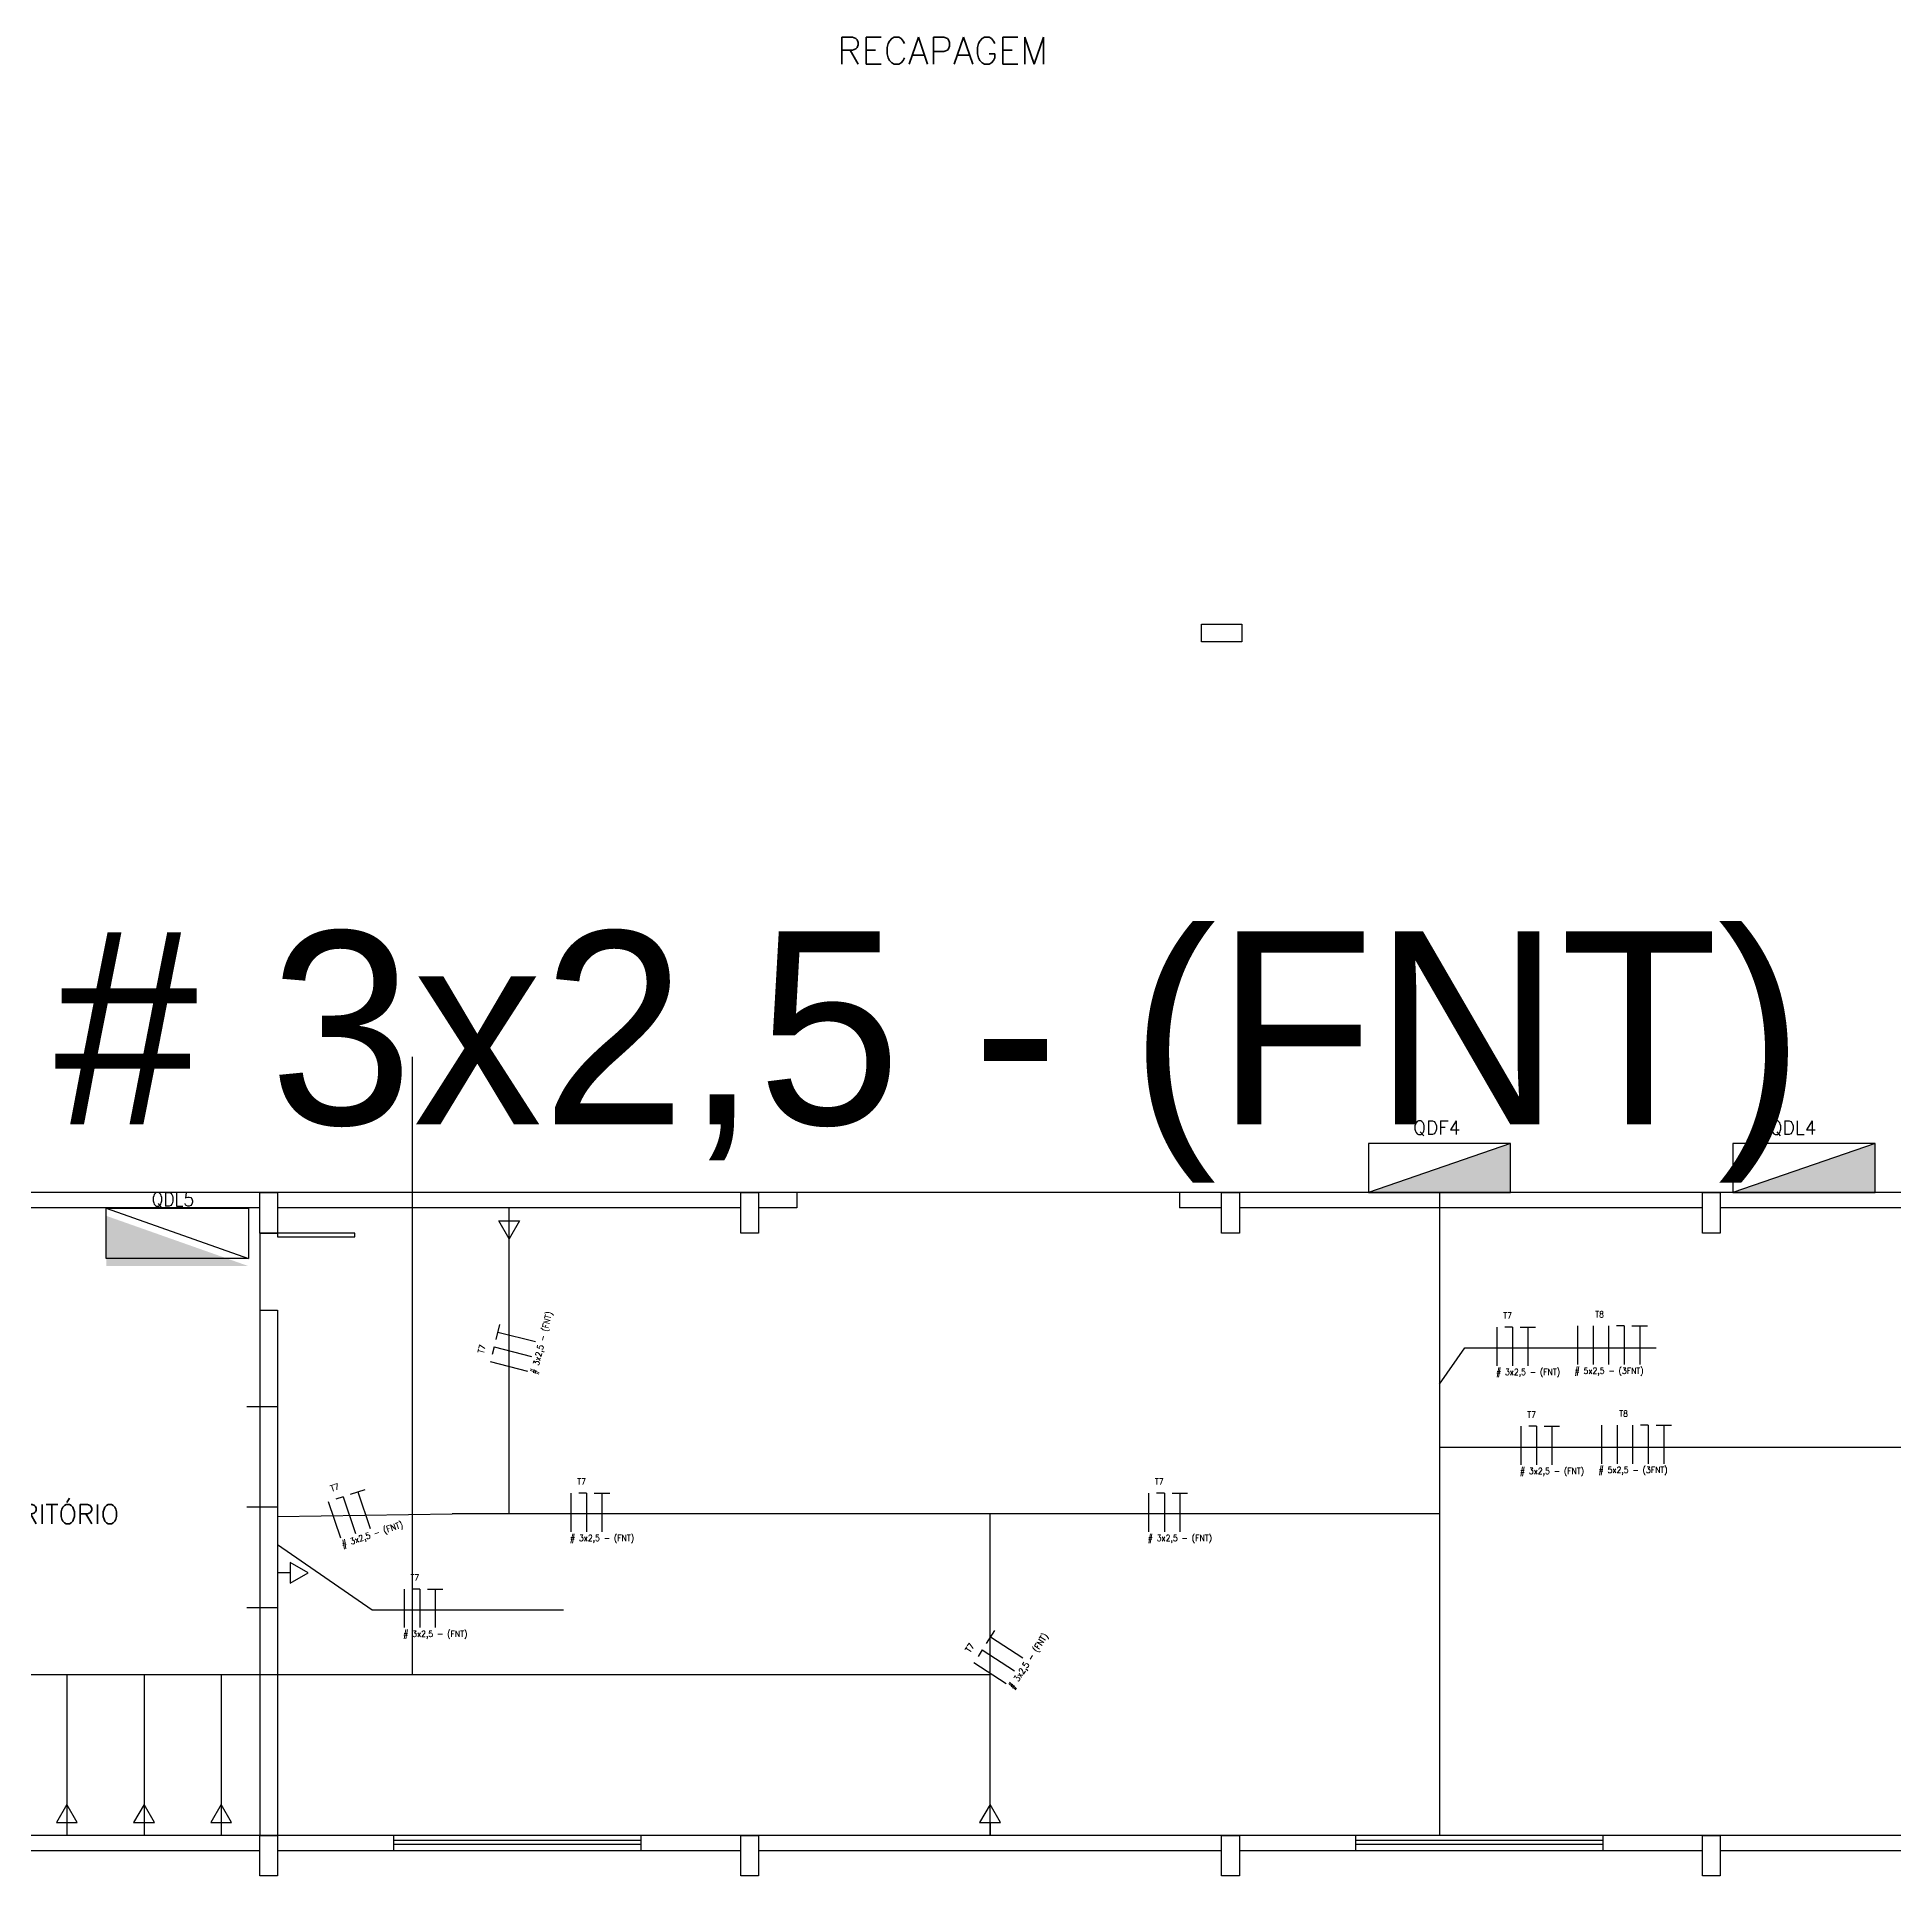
# Model space of a CAD drawing. Extents: x 196 to 608, y -49 to 226.
# Drawn here: x 359.88 to 383.95, y 79.12 to 102.94 of the extents above; entities that cross this region are included whole.
import ezdxf

# ---------------------------------------------------------------- set-up
doc = ezdxf.new("R2010")
doc.units = 0
doc.header["$MEASUREMENT"] = 0
for name, color, linetype in [('_ARQ', 5, 'Continuous'), ('_ARQ-TEXTO', 4, 'Continuous'), ('_COTAS', 4, 'Continuous'), ('_ELT-PONTO', 2, 'Continuous'), ('_ELT-PONTO-TEXTO', 4, 'Continuous'), ('_ELT_ELETRODUTOS', 6, 'Continuous'), ('ELET_FIAÇÃO', 1, 'Continuous')]:
    doc.layers.add(name, color=color, linetype=linetype)
doc.styles.add('textstyle3', font='romans')
doc.styles.add('textstyle4', font='arial.ttf')
doc.styles.add('textstyle6', font='Standard')

# ---------------------------------------------------------------- blocks, each defined once
blk = doc.blocks.new('TOM_Monof_baixa')
at = {"layer": '_ELT-PONTO'}
for p, q in [((0.166, 0), (0, 0)), ((0.399, 0), (0.166, 0.135)), ((0.166, 0.135), (0.166, -0.135)), ((0.166, -0.135), (0.399, 0))]:
    blk.add_line(p, q, dxfattribs=at)
blk = doc.blocks.new('FIACAO_LAMP_FNT')
at = {"layer": 'ELET_FIAÇÃO', "color": 4, "linetype": 'Continuous'}
for p, q in [((0, -0.25), (0, 0.25)), ((0.2, 0.25), (0.1, 0.25)), ((0.2, 0.25), (0.2, -0.25)), ((0.3, 0.25), (0.5, 0.25)), ((0.4, 0.25), (0.4, -0.25))]:
    blk.add_line(p, q, dxfattribs=at)
at = {"layer": 'ELET_FIAÇÃO', "color": 4, "linetype": 'Continuous', "style": 'textstyle4'}
for tag, p in [('C', (0.079, 0.36)), ('B', (-0.014, -0.37))]:
    blk.add_attdef(tag, p, '', height=0.08, dxfattribs=at)
blk = doc.blocks.new('FIACAO_LAMP_ELETRO_3FNT')
at = {"layer": 'ELET_FIAÇÃO', "color": 4, "linetype": 'Continuous'}
for p, q in [((0, -0.25), (0, 0.25)), ((0.2, -0.25), (0.2, 0.25)), ((0.4, -0.25), (0.4, 0.25)), ((0.6, 0.25), (0.5, 0.25)), ((0.6, 0.25), (0.6, -0.25)), ((0.7, 0.25), (0.9, 0.25)), ((0.8, 0.25), (0.8, -0.25))]:
    blk.add_line(p, q, dxfattribs=at)
at = {"layer": 'ELET_FIAÇÃO', "color": 4, "linetype": 'Continuous', "style": 'textstyle4'}
for tag, p in [('C', (0.224, 0.36)), ('B', (-0.043, -0.37))]:
    blk.add_attdef(tag, p, '', height=0.08, dxfattribs=at)

msp = doc.modelspace()

# ---------------------------------------------------------------- hatches: boundary and pattern name
at = {"layer": '_ELT-PONTO', "linetype": 'Continuous', "transparency": 33554687}
for points in [[(378.969, 87.972), (378.969, 88.608), (377.128, 87.972)], [(383.69, 87.972), (383.69, 88.608), (381.849, 87.972)], [(362.62, 87.02), (360.78, 87.67), (360.78, 87.02)]]:
    msp.add_hatch(color=256, dxfattribs=at).paths.add_polyline_path(points, flags=0)

# ---------------------------------------------------------------- linework, layer by layer
at = {"layer": '_ARQ'}
for p, q in [((400.141, 87.972), (356.768, 87.972)), ((362.768, 87.772), (356.768, 87.772)), ((368.997, 87.772), (362.997, 87.772)), ((369.725, 87.772), (369.226, 87.772)), ((375.226, 87.772), (374.678, 87.772)), ((381.456, 87.772), (375.456, 87.772)), ((387.685, 87.772), (381.685, 87.772)), ((409.943, 79.647), (356.768, 79.647)), ((364.503, 79.447), (364.503, 79.65)), ((367.703, 79.65), (367.703, 79.447)), ((376.962, 79.447), (376.962, 79.65)), ((380.162, 79.65), (380.162, 79.447)), ((362.768, 79.447), (356.768, 79.447)), ((368.997, 79.447), (362.997, 79.447)), ((364.503, 79.585), (367.7, 79.585)), ((364.503, 79.532), (367.7, 79.532)), ((375.226, 79.447), (369.226, 79.447)), ((381.456, 79.447), (375.456, 79.447)), ((376.962, 79.585), (380.159, 79.585)), ((376.962, 79.532), (380.159, 79.532)), ((387.685, 79.447), (381.685, 79.447))]:
    msp.add_line(p, q, dxfattribs=at)
at = {"layer": '_ARQ', "linetype": 'Continuous'}
for p, q in [((369.725, 87.972), (369.725, 87.772)), ((374.678, 87.972), (374.678, 87.772)), ((362.768, 87.447), (362.768, 79.647)), ((362.768, 87.447), (362.997, 87.447)), ((362.768, 86.447), (362.997, 86.447)), ((362.997, 86.447), (362.997, 79.647))]:
    msp.add_line(p, q, dxfattribs=at)
at = {"layer": '_ARQ'}
for points in [[(374.964, 95.335), (375.489, 95.335), (375.489, 95.106), (374.964, 95.106)], [(362.997, 87.972), (362.997, 87.447), (362.768, 87.447), (362.768, 87.972)], [(369.226, 87.972), (369.226, 87.447), (368.997, 87.447), (368.997, 87.972)], [(375.456, 87.972), (375.456, 87.447), (375.226, 87.447), (375.226, 87.972)], [(381.685, 87.972), (381.685, 87.447), (381.456, 87.447), (381.456, 87.972)], [(362.997, 79.647), (362.997, 79.123), (362.768, 79.123), (362.768, 79.647)], [(369.226, 79.647), (369.226, 79.123), (368.997, 79.123), (368.997, 79.647)], [(375.456, 79.647), (375.456, 79.123), (375.226, 79.123), (375.226, 79.647)], [(381.685, 79.647), (381.685, 79.123), (381.456, 79.123), (381.456, 79.647)]]:
    msp.add_lwpolyline(points, close=True, dxfattribs=at)
at = {"layer": '_ARQ', "linetype": 'Continuous'}
msp.add_lwpolyline([(363.997, 87.447), (362.997, 87.447), (362.997, 87.397), (363.997, 87.397)], close=True, dxfattribs=at)
at = {"layer": '_ELT-PONTO', "linetype": 'Continuous'}
for p, q in [((378.969, 88.608), (377.128, 87.972)), ((383.69, 88.608), (381.849, 87.972)), ((360.78, 87.77), (362.62, 87.12))]:
    msp.add_line(p, q, dxfattribs=at)
for points in [[(378.969, 87.972), (378.969, 88.608), (377.128, 88.608), (377.128, 87.972)], [(383.69, 87.972), (383.69, 88.608), (381.849, 88.608), (381.849, 87.972)], [(360.78, 87.12), (360.78, 87.77), (362.62, 87.77), (362.62, 87.12)]]:
    msp.add_lwpolyline(points, close=True, dxfattribs=at)
at = {"layer": '_ELT_ELETRODUTOS', "linetype": 'Continuous'}
for p, q in [((378.049, 87.972), (378.049, 79.647)), ((365.997, 83.809), (365.997, 87.772)), ((378.049, 85.489), (378.377, 85.959)), ((378.377, 85.959), (380.856, 85.959)), ((362.6, 85.2), (363, 85.2)), ((378.049, 84.675), (391.065, 84.675)), ((362.6, 83.9), (363, 83.9)), ((362.997, 83.778), (365.258, 83.809)), ((362.997, 83.778), (362.997, 83.047)), ((378.049, 83.809), (365.258, 83.809)), ((372.226, 79.647), (372.226, 83.809)), ((362.997, 83.413), (364.224, 82.567)), ((362.6, 82.6), (363, 82.6)), ((364.224, 82.567), (366.702, 82.567))]:
    msp.add_line(p, q, dxfattribs=at)
at = {"layer": '_ELT_ELETRODUTOS'}
for points in [[(372.226, 81.728), (357.268, 81.728), (357.268, 79.647)], [(372.226, 81.728), (358.268, 81.728), (358.268, 79.647)], [(372.226, 81.728), (359.268, 81.728), (359.268, 79.647)], [(372.226, 81.728), (360.268, 81.728), (360.268, 79.647)], [(372.226, 81.728), (361.268, 81.728), (361.268, 79.647)], [(372.226, 81.728), (362.268, 81.728), (362.268, 79.647)]]:
    msp.add_lwpolyline(points, dxfattribs=at)
at = {"layer": 'ELE-CALLOUT'}
msp.add_line((364.747, 81.728), (364.747, 89.728), dxfattribs=at)

# ---------------------------------------------------------------- block references
at = {"layer": '_COTAS', "linetype": 'Continuous', "xscale": -1, "rotation": 90}
msp.add_blockref('TOM_Monof_baixa', (365.997, 87.772), dxfattribs=at)
at = {"layer": '_COTAS', "linetype": 'Continuous'}
msp.add_blockref('TOM_Monof_baixa', (362.997, 83.047), dxfattribs=at)
at = {"layer": '_COTAS', "rotation": 89.99999999999999}
for p in [(360.268, 79.647), (361.268, 79.647), (362.268, 79.647)]:
    msp.add_blockref('TOM_Monof_baixa', p, dxfattribs=at)
at = {"layer": '_COTAS', "linetype": 'Continuous', "rotation": 89.99999999999999}
msp.add_blockref('TOM_Monof_baixa', (372.226, 79.647), dxfattribs=at)
at = {"layer": '_ELT_ELETRODUTOS', "linetype": 'Continuous'}
ref = msp.add_blockref('FIACAO_LAMP_FNT', (365.997, 85.717), dxfattribs=dict(at, rotation=75.88661830339078))
ref.add_attrib('B', '# 3x2,5 - (FNT)', (366.353, 85.614), dxfattribs={"layer": 'ELET_FIAÇÃO', "color": 4, "linetype": 'Continuous', "height": 0.08, "rotation": 75.8866, "style": 'textstyle6'})
ref.add_attrib('C', 'T7', (365.667, 85.882), dxfattribs={"layer": 'ELET_FIAÇÃO', "color": 4, "linetype": 'Continuous', "height": 0.08, "rotation": 75.8866, "style": 'textstyle6'})
ref = msp.add_blockref('FIACAO_LAMP_FNT', (378.793, 85.979), dxfattribs=at)
ref.add_attrib('B', '# 3x2,5 - (FNT)', (378.78, 85.609), dxfattribs={"layer": 'ELET_FIAÇÃO', "color": 4, "linetype": 'Continuous', "height": 0.08, "style": 'textstyle6'})
ref.add_attrib('C', 'T7', (378.872, 86.339), dxfattribs={"layer": 'ELET_FIAÇÃO', "color": 4, "linetype": 'Continuous', "height": 0.08, "style": 'textstyle6'})
ref = msp.add_blockref('FIACAO_LAMP_ELETRO_3FNT', (379.841, 85.994), dxfattribs=at)
ref.add_attrib('C', 'T8', (380.065, 86.354), dxfattribs={"layer": 'ELET_FIAÇÃO', "color": 4, "linetype": 'Continuous', "height": 0.08, "style": 'textstyle6'})
ref.add_attrib('B', '# 5x2,5 - (3FNT)', (379.798, 85.624), dxfattribs={"layer": 'ELET_FIAÇÃO', "color": 4, "linetype": 'Continuous', "height": 0.08, "style": 'textstyle6'})
ref = msp.add_blockref('FIACAO_LAMP_FNT', (379.104, 84.695), dxfattribs=at)
ref.add_attrib('B', '# 3x2,5 - (FNT)', (379.09, 84.325), dxfattribs={"layer": 'ELET_FIAÇÃO', "color": 4, "linetype": 'Continuous', "height": 0.08, "style": 'textstyle6'})
ref.add_attrib('C', 'T7', (379.183, 85.055), dxfattribs={"layer": 'ELET_FIAÇÃO', "color": 4, "linetype": 'Continuous', "height": 0.08, "style": 'textstyle6'})
ref = msp.add_blockref('FIACAO_LAMP_ELETRO_3FNT', (380.152, 84.71), dxfattribs=at)
ref.add_attrib('C', 'T8', (380.376, 85.07), dxfattribs={"layer": 'ELET_FIAÇÃO', "color": 4, "linetype": 'Continuous', "height": 0.08, "style": 'textstyle6'})
ref.add_attrib('B', '# 5x2,5 - (3FNT)', (380.109, 84.34), dxfattribs={"layer": 'ELET_FIAÇÃO', "color": 4, "linetype": 'Continuous', "height": 0.08, "style": 'textstyle6'})
ref = msp.add_blockref('FIACAO_LAMP_FNT', (366.8, 83.829), dxfattribs=at)
ref.add_attrib('B', '# 3x2,5 - (FNT)', (366.786, 83.459), dxfattribs={"layer": 'ELET_FIAÇÃO', "color": 4, "linetype": 'Continuous', "height": 0.08, "style": 'textstyle6'})
ref.add_attrib('C', 'T7', (366.878, 84.189), dxfattribs={"layer": 'ELET_FIAÇÃO', "color": 4, "linetype": 'Continuous', "height": 0.08, "style": 'textstyle6'})
ref = msp.add_blockref('FIACAO_LAMP_FNT', (374.284, 83.829), dxfattribs=at)
ref.add_attrib('B', '# 3x2,5 - (FNT)', (374.27, 83.459), dxfattribs={"layer": 'ELET_FIAÇÃO', "color": 4, "linetype": 'Continuous', "height": 0.08, "style": 'textstyle6'})
ref.add_attrib('C', 'T7', (374.363, 84.189), dxfattribs={"layer": 'ELET_FIAÇÃO', "color": 4, "linetype": 'Continuous', "height": 0.08, "style": 'textstyle6'})
ref = msp.add_blockref('FIACAO_LAMP_FNT', (363.738, 83.731), dxfattribs=dict(at, rotation=18.63469469195126))
ref.add_attrib('B', '# 3x2,5 - (FNT)', (363.843, 83.375), dxfattribs={"layer": 'ELET_FIAÇÃO', "color": 4, "linetype": 'Continuous', "height": 0.08, "rotation": 18.6347, "style": 'textstyle6'})
ref.add_attrib('C', 'T7', (363.698, 84.097), dxfattribs={"layer": 'ELET_FIAÇÃO', "color": 4, "linetype": 'Continuous', "height": 0.08, "rotation": 18.6347, "style": 'textstyle6'})
ref = msp.add_blockref('FIACAO_LAMP_FNT', (364.64, 82.587), dxfattribs=at)
ref.add_attrib('B', '# 3x2,5 - (FNT)', (364.626, 82.217), dxfattribs={"layer": 'ELET_FIAÇÃO', "color": 4, "linetype": 'Continuous', "height": 0.08, "style": 'textstyle6'})
ref.add_attrib('C', 'T7', (364.719, 82.947), dxfattribs={"layer": 'ELET_FIAÇÃO', "color": 4, "linetype": 'Continuous', "height": 0.08, "style": 'textstyle6'})
ref = msp.add_blockref('FIACAO_LAMP_FNT', (372.226, 81.746), dxfattribs=dict(at, rotation=57.15631258558214))
ref.add_attrib('B', '# 3x2,5 - (FNT)', (372.53, 81.534), dxfattribs={"layer": 'ELET_FIAÇÃO', "color": 4, "linetype": 'Continuous', "height": 0.08, "rotation": 57.1563, "style": 'textstyle6'})
ref.add_attrib('C', 'T7', (371.967, 82.007), dxfattribs={"layer": 'ELET_FIAÇÃO', "color": 4, "linetype": 'Continuous', "height": 0.08, "rotation": 57.1563, "style": 'textstyle6'})

# ---------------------------------------------------------------- texts
at = {"layer": '_ARQ-TEXTO', "style": 'textstyle3'}
for s, height, p in [('RECAPAGEM', 0.35, (370.248, 102.585)), ('ESCRITÓRIO', 0.25, (359.037, 83.682))]:
    msp.add_text(s, height=height, dxfattribs=at).set_placement(p)
at = {"layer": '_ELT-PONTO-TEXTO'}
for s, style, p in [('QDF4', 'textstyle3', (377.707, 88.725)), ('QDL4', 'textstyle3', (382.326, 88.725)), ('QDL5', 'textstyle6', (361.367, 87.797))]:
    msp.add_text(s, height=0.176, dxfattribs=dict(at, style=style)).set_placement(p)
at = {"layer": 'ELE-CALLOUT', "insert": (364.747, 89.728), "char_height": 2.5, "attachment_point": 5}
msp.add_mtext('T11/T13 # 3x2,5 - (FNT)', dxfattribs=at)

doc.saveas('drawing.dxf')
